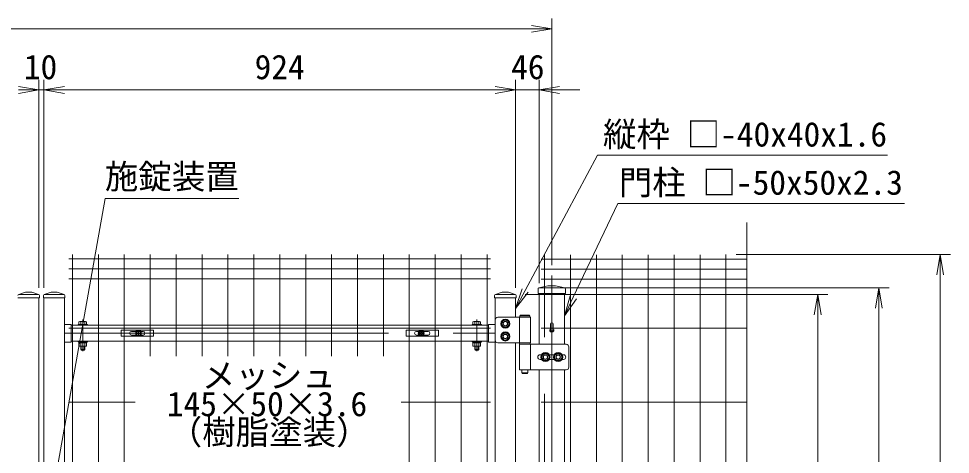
# Model space of a CAD drawing. Units: millimetres, scale not verified. Extents: x -4200 to 4200, y -2970 to 2970.
# Drawn here: x -4 to 1822, y 802 to 1656 of the extents above; entities that cross this region are included whole.
import ezdxf
from ezdxf.enums import TextEntityAlignment as Align

# ---------------------------------------------------------------- set-up
doc = ezdxf.new("R2010")
doc.units = ezdxf.units.MM
doc.header["$LTSCALE"] = 20
doc.linetypes.add('USER1', pattern=[50.8, 31.75, -6.35, 6.35, -6.35])
for name, color, linetype, lineweight in [('0-0_D-STR-TXT', 7, 'Continuous', 9), ('0-1_D-STR1', 1, 'Continuous', 18), ('0-2_D-STR-DIM', 7, 'Continuous', 9), ('0-3_0', 7, 'Continuous', 9), ('0-5_D-STR3', 3, 'Continuous', 13), ('0-6_D-BMK', 2, 'USER1', 13), ('0-7_Defpoints', 6, 'Continuous', 18), ('0-8_D-STR2', 7, 'Continuous', 9)]:
    doc.layers.add(name, color=color, linetype=linetype, lineweight=lineweight)
doc.styles.add('ＭＳ ゴシック', font='')
doc.styles.get('ＭＳ ゴシック').set_extended_font_data('MS Gothic')

# ---------------------------------------------------------------- blocks, each defined once
blk = doc.blocks.new('_Open')
at = {"layer": '0-3_0'}
blk.add_line((-20, 3.33), (0, 0), dxfattribs=at)
blk.add_lwpolyline([(-20, -3.33), (0, 0), (-20, 0)], dxfattribs=at)
blk = doc.blocks.new('A$C1aa64d16')
at = {"layer": '0-5_D-STR3'}
for p, q in [((-679.7, 120), (590.3, 120)), ((-679.7, -120), (-679.7, 120)), ((-274.7, 70), (-91.2, 70)), ((-37.1, 8.4), (-63, 7.9)), ((-63, 7.9), (-63, -7.9)), ((-7.9, 63), (-8.4, 37.1)), ((-7.9, 63), (7.9, 63)), ((7.9, 63), (8.4, 37.1)), ((37.1, 8.4), (63, 7.9)), ((63, 7.9), (63, -7.9)), ((91.2, 70), (185.3, 70)), ((-274.7, -70), (-91.2, -70)), ((-37.1, -8.4), (-63, -7.9)), ((-7.9, -63), (-8.4, -37.1)), ((37.1, -8.4), (63, -7.9)), ((91.2, -70), (185.3, -70))]:
    blk.add_line(p, q, dxfattribs=at)
for points in [[(-679.7, -120), (590.3, -120), (590.3, 120)], [(-7.9, -63), (7.9, -63), (8.4, -37.1)]]:
    blk.add_lwpolyline(points, dxfattribs=at)
for radius in [115, 105]:
    blk.add_circle((0, 0), radius, dxfattribs=at)
for centre, radius, start, end in [((-274.7, 0), 70, 90, 270), ((-38.1, 38.1), 29.8, 270, 0), ((38.1, 38.1), 29.8, 180, 270), ((185.3, 0), 70, 270, 90), ((-38.1, -38.1), 29.8, 0, 90), ((38.1, -38.1), 29.8, 90, 180)]:
    blk.add_arc(centre, radius, start, end, dxfattribs=at)
blk = doc.blocks.new('A$Cf29bf4b8')
at = {"layer": '0-5_D-STR3'}
for p, q in [((-590.3, 120), (679.7, 120)), ((-590.3, -120), (-590.3, 120)), ((-185.3, 70), (-91.2, 70)), ((-37.1, 8.4), (-63, 7.9)), ((-63, 7.9), (-63, -7.9)), ((-7.9, 63), (-8.4, 37.1)), ((-7.9, 63), (7.9, 63)), ((7.9, 63), (8.4, 37.1)), ((37.1, 8.4), (63, 7.9)), ((63, 7.9), (63, -7.9)), ((91.2, 70), (274.7, 70)), ((-185.3, -70), (-91.2, -70)), ((-37.1, -8.4), (-63, -7.9)), ((-7.9, -63), (-8.4, -37.1)), ((37.1, -8.4), (63, -7.9)), ((91.2, -70), (274.7, -70))]:
    blk.add_line(p, q, dxfattribs=at)
for points in [[(-590.3, -120), (679.7, -120), (679.7, 120)], [(-7.9, -63), (7.9, -63), (8.4, -37.1)]]:
    blk.add_lwpolyline(points, dxfattribs=at)
for radius in [115, 105]:
    blk.add_circle((0, 0), radius, dxfattribs=at)
for centre, radius, start, end in [((-185.3, 0), 70, 90, 270), ((-38.1, 38.1), 29.8, 270, 0), ((38.1, 38.1), 29.8, 180, 270), ((274.7, 0), 70, 270, 90), ((-38.1, -38.1), 29.8, 0, 90), ((38.1, -38.1), 29.8, 90, 180)]:
    blk.add_arc(centre, radius, start, end, dxfattribs=at)
blk = doc.blocks.new('MLeader1')
at = {"layer": '0-0_D-STR-TXT'}
blk.add_line((79.22, 779.72), (65.65, 741.5), dxfattribs=at)
for points in [[(72.66, 780.89), (165.64, 1303.7), (412.94, 1303.7), (427.26, 1303.7)], [(66.09, 782.05), (65.65, 741.5), (72.66, 780.89)]]:
    blk.add_lwpolyline(points, dxfattribs=at)

msp = doc.modelspace()

# ---------------------------------------------------------------- linework, layer by layer
at = {"layer": '0-0_D-STR-TXT'}
for points in [[(1698.58, 1388.29), (1130.45, 1388.29), (988.54, 1123.27)], [(1731.81, 1293.78), (1170.29, 1293.78), (1082.83, 1109.82)]]:
    msp.add_lwpolyline(points, dxfattribs=at)
at = {"layer": '0-1_D-STR1'}
for p, q in [((1033.15, 1132.51), (1015.36, 1128.42)), ((1033.15, 1132.51), (1048.15, 1132.51)), ((1048.15, 1132.51), (1065.94, 1128.42)), ((-3.66, 1115.4), (9.65, 1119.51)), ((-2.95, 1115.51), (34.25, 1115.51)), ((9.65, 1119.51), (21.65, 1119.51)), ((34.96, 1115.4), (21.65, 1119.51)), ((46.34, 1115.4), (59.65, 1119.51)), ((84.25, 1115.51), (47.05, 1115.51)), ((71.65, 1119.51), (59.65, 1119.51)), ((84.96, 1115.4), (71.65, 1119.51)), ((930.34, 1115.4), (943.65, 1119.51)), ((968.25, 1115.51), (931.05, 1115.51)), ((1013.81, 1126.5), (1013.65, 1117.51)), ((1013.65, 1117.51), (1067.65, 1117.51)), ((1015.65, 1117.51), (1015.65, 1017.51)), ((1015.74, 1128.51), (1065.56, 1128.51)), ((1065.65, 1117.51), (1065.65, 1017.51)), ((1067.5, 1126.5), (1067.65, 1117.51)), ((-5.35, 1108.51), (36.65, 1108.51)), ((35.65, 1108.51), (-4.35, 1108.51)), ((35.65, 1108.51), (35.65, 706.5)), ((36.65, 1113.11), (36.65, 1108.51)), ((44.65, 1113.11), (44.65, 1108.51)), ((86.65, 1108.51), (44.65, 1108.51)), ((45.65, 1108.51), (45.65, 706.5)), ((45.65, 1108.51), (85.65, 1108.51)), ((85.65, 1108.51), (85.65, -276.49)), ((86.65, 1113.11), (86.65, 1108.51)), ((928.65, 1113.11), (928.65, 1108.51)), ((928.65, 1113.11), (928.65, 1108.51)), ((970.65, 1108.51), (928.65, 1108.51)), ((929.65, 1108.51), (929.65, -276.49)), ((929.65, 1108.51), (969.65, 1108.51)), ((969.65, 1108.51), (969.65, 1070.51)), ((970.65, 1113.11), (970.65, 1108.51)), ((85.65, 1056.71), (98.65, 1056.71)), ((98.65, 1056.71), (98.65, 1021.81)), ((916.65, 1054.76), (98.65, 1054.76)), ((916.65, 1056.71), (916.65, 1021.81)), ((929.65, 1056.71), (916.65, 1056.71)), ((916.65, 1023.76), (98.65, 1023.76)), ((98.65, 1021.81), (85.65, 1021.81)), ((916.65, 1021.81), (929.65, 1021.81)), ((969.65, 1020.51), (969.65, -40.99)), ((1015.65, 967.51), (1015.65, -93.99)), ((1065.65, 967.51), (1065.65, -93.99))]:
    msp.add_line(p, q, dxfattribs=at)
msp.add_lwpolyline([(968.96, 1115.4), (955.65, 1119.51), (943.65, 1119.51)], dxfattribs=at)
for centre, radius, start, end in [((-2.95, 1113.11), 2.4, 90, 180), ((34.25, 1113.11), 2.4, 0, 90), ((47.05, 1113.11), 2.4, 90, 180), ((84.25, 1113.11), 2.4, 0, 90), ((931.05, 1113.11), 2.4, 90, 180), ((931.05, 1113.11), 2.4, 90, 180), ((968.25, 1113.11), 2.4, 0, 90), ((1015.81, 1126.47), 2, 102.93782, 179), ((1065.5, 1126.47), 2, 1, 77.06218), ((1040.65, 1045.51), 4, 162.5424, 17.4576)]:
    msp.add_arc(centre, radius, start, end, dxfattribs=at)
at = {"layer": '0-2_D-STR-DIM'}
for p, q in [((1040.65, 1172.51), (1040.65, 1656.33)), ((-919.35, 1636.33), (1000.65, 1636.33)), ((35.65, 1128.51), (35.65, 1536.33)), ((35.65, 1128.51), (35.65, 1536.33)), ((45.65, 1128.51), (45.65, 1536.33)), ((45.65, 1128.51), (45.65, 1536.33)), ((969.65, 1128.51), (969.65, 1536.33)), ((969.65, 1128.51), (969.65, 1536.33)), ((1015.65, 1137.51), (1015.65, 1536.33)), ((35.65, 1516.33), (45.65, 1516.33)), ((85.65, 1516.33), (125.65, 1516.33)), ((85.65, 1516.33), (929.65, 1516.33)), ((929.65, 1516.33), (889.65, 1516.33)), ((969.65, 1516.33), (1015.65, 1516.33)), ((1055.65, 1516.33), (1095.65, 1516.33)), ((1401.84, 1193.51), (1821.57, 1193.51)), ((1801.57, 1153.51), (1801.57, -266.49)), ((988.61, 1115.51), (1581.57, 1115.51)), ((1060.65, 1128.51), (1701.57, 1128.51)), ((1681.57, -266.49), (1681.57, 1088.51)), ((1561.57, 1075.51), (1561.57, -236.49))]:
    msp.add_line(p, q, dxfattribs=at)
at = {"layer": '0-5_D-STR3'}
for p, q in [((114.15, 1056.36), (114.15, 1061.81)), ((127.28, 1062.36), (116.03, 1062.36)), ((117.9, 1056.36), (117.9, 1061.81)), ((125.4, 1056.36), (125.4, 1061.81)), ((129.15, 1056.36), (129.15, 1061.81)), ((886.15, 1056.36), (886.15, 1061.81)), ((888.02, 1062.36), (899.28, 1062.36)), ((889.9, 1056.36), (889.9, 1061.81)), ((897.4, 1056.36), (897.4, 1061.81)), ((901.15, 1056.36), (901.15, 1061.81)), ((929.65, 1065.51), (929.65, 1025.51)), ((998.65, 1070.51), (934.65, 1070.51)), ((977.05, 1070.51), (977.05, 1020.51)), ((997.85, 1073.51), (977.85, 1073.51)), ((997.85, 1070.51), (977.85, 1070.51)), ((996.85, 1074.51), (978.85, 1074.51)), ((998.65, 1070.51), (998.65, 1020.51)), ((112.65, 1056.36), (112.65, 1054.76)), ((112.65, 1056.36), (130.65, 1056.36)), ((112.65, 1054.76), (130.65, 1054.76)), ((129.15, 1056.36), (114.15, 1056.36)), ((130.65, 1056.36), (130.65, 1054.76)), ((884.65, 1056.36), (884.65, 1054.76)), ((902.65, 1056.36), (884.65, 1056.36)), ((902.65, 1054.76), (884.65, 1054.76)), ((886.15, 1056.36), (901.15, 1056.36)), ((902.65, 1056.36), (902.65, 1054.76)), ((1038.05, 1057.68), (1038.05, 1045.51)), ((1043.25, 1057.68), (1043.25, 1045.51)), ((112.65, 1023.76), (112.65, 1022.16)), ((112.65, 1023.76), (130.65, 1023.76)), ((130.65, 1023.76), (130.65, 1022.16)), ((884.65, 1023.76), (884.65, 1022.16)), ((902.65, 1023.76), (884.65, 1023.76)), ((902.65, 1023.76), (902.65, 1022.16)), ((112.65, 1022.16), (130.65, 1022.16)), ((114.15, 1020.16), (114.15, 1014.21)), ((116.03, 1013.65), (127.28, 1013.65)), ((117.65, 1007.36), (117.65, 1013.65)), ((117.65, 1007.36), (118.65, 1006.36)), ((117.65, 1007.36), (125.65, 1007.36)), ((117.9, 1020.16), (117.9, 1014.21)), ((118.65, 1006.36), (118.65, 1013.65)), ((124.65, 1006.36), (118.65, 1006.36)), ((122.03, 1020.16), (120.87, 1022.16)), ((122.72, 1020.16), (121.57, 1022.16)), ((124.65, 1006.36), (124.65, 1013.65)), ((124.65, 1006.36), (125.65, 1007.36)), ((125.4, 1020.16), (125.4, 1014.21)), ((125.65, 1007.36), (125.65, 1013.65)), ((129.15, 1020.16), (129.15, 1014.21)), ((902.65, 1022.16), (884.65, 1022.16)), ((886.15, 1020.16), (886.15, 1014.21)), ((899.28, 1013.65), (888.02, 1013.65)), ((889.65, 1007.36), (889.65, 1013.65)), ((890.65, 1006.36), (889.65, 1007.36)), ((897.65, 1007.36), (889.65, 1007.36)), ((889.9, 1020.16), (889.9, 1014.21)), ((890.65, 1006.36), (890.65, 1013.65)), ((890.65, 1006.36), (896.65, 1006.36)), ((892.58, 1020.16), (893.74, 1022.16)), ((893.27, 1020.16), (894.43, 1022.16)), ((896.65, 1006.36), (896.65, 1013.65)), ((897.65, 1007.36), (896.65, 1006.36)), ((897.4, 1020.16), (897.4, 1014.21)), ((897.65, 1007.36), (897.65, 1013.65)), ((901.15, 1020.16), (901.15, 1014.21)), ((934.65, 1020.51), (998.65, 1020.51)), ((977.05, 1017.51), (1069.05, 1017.51)), ((977.05, 1017.51), (977.05, 967.51)), ((977.35, 1020.51), (998.35, 1020.51)), ((998.35, 1020.51), (998.35, 1017.51)), ((998.65, 1017.51), (998.65, 967.51)), ((1074.05, 1012.51), (1074.05, 972.51)), ((1013.15, 992.51), (1013.35, 992.51)), ((1017.65, 997.01), (1020.36, 997.01)), ((1017.65, 988.01), (1020.36, 988.01)), ((1035.95, 997.01), (1045.36, 997.01)), ((1035.95, 988.01), (1045.36, 988.01)), ((1060.95, 997.01), (1063.65, 997.01)), ((1060.95, 988.01), (1063.65, 988.01)), ((1068.15, 992.51), (1068.35, 992.51)), ((1069.05, 967.51), (977.05, 967.51)), ((981.85, 967.51), (981.85, 961.51)), ((982.85, 960.51), (981.85, 961.51)), ((993.85, 961.51), (981.85, 961.51)), ((992.85, 960.51), (982.85, 960.51)), ((992.85, 960.51), (993.85, 961.51)), ((993.85, 967.51), (993.85, 961.51))]:
    msp.add_line(p, q, dxfattribs=at)
for points in [[(949.65, 1066.11), (942.64, 1062.06), (942.64, 1053.96), (949.65, 1049.91), (956.67, 1053.96), (956.67, 1062.06)], [(949.65, 1041.11), (942.64, 1037.06), (942.64, 1028.96), (949.65, 1024.91), (956.67, 1028.96), (956.67, 1037.06)], [(1028.15, 1000.61), (1021.14, 996.56), (1021.14, 988.46), (1028.15, 984.41), (1035.17, 988.46), (1035.17, 996.56)], [(1053.15, 1000.61), (1046.14, 996.56), (1046.14, 988.46), (1053.15, 984.41), (1060.17, 988.46), (1060.17, 996.56)]]:
    msp.add_lwpolyline(points, close=True, dxfattribs=at)
for points in [[(978.85, 1074.51), (977.85, 1073.51), (977.85, 1070.51)], [(996.85, 1074.51), (997.85, 1073.51), (997.85, 1070.51)], [(129.35, 1020.16), (113.95, 1020.16), (113.95, 1022.16)], [(129.35, 1020.16), (129.35, 1022.16), (113.95, 1022.16)], [(885.95, 1020.16), (901.35, 1020.16), (901.35, 1022.16)], [(885.95, 1020.16), (885.95, 1022.16), (901.35, 1022.16)], [(977.35, 1020.51), (977.35, 1017.51), (998.35, 1017.51)]]:
    msp.add_lwpolyline(points, dxfattribs=at)
for centre, radius in [((949.65, 1058.01), 9), ((949.65, 1058.01), 7.03), ((949.65, 1058.01), 4.5), ((949.65, 1058.01), 4), ((949.65, 1033.01), 9), ((949.65, 1033.01), 7.03), ((949.65, 1033.01), 4.5), ((949.65, 1033.01), 4), ((1028.15, 992.51), 9), ((1028.15, 992.51), 7.03), ((1028.15, 992.51), 4.5), ((1028.15, 992.51), 4.5), ((1028.15, 992.51), 4), ((1053.15, 992.51), 9), ((1053.15, 992.51), 7.03), ((1053.15, 992.51), 4.5), ((1053.15, 992.51), 4.5), ((1053.15, 992.51), 4)]:
    msp.add_circle(centre, radius, dxfattribs=at)
for centre, radius, start, end in [((116.03, 1058.9), 3.46, 57.13278, 122.86722), ((121.65, 1049.37), 12.99, 73.22135, 106.77865), ((127.28, 1058.9), 3.46, 57.13278, 122.86722), ((888.02, 1058.9), 3.46, 57.13278, 122.86722), ((893.65, 1049.37), 12.99, 73.22135, 106.77865), ((899.28, 1058.9), 3.46, 57.13278, 122.86722), ((934.65, 1065.51), 5, 90, 180), ((1040.65, 1045.51), 2.6, 180, 0), ((934.65, 1025.51), 5, 180, 270), ((116.03, 1017.11), 3.46, 237.13278, 302.86722), ((121.65, 1026.65), 12.99, 253.22135, 286.77865), ((127.28, 1017.11), 3.46, 237.13278, 302.86722), ((888.02, 1017.11), 3.46, 237.13278, 302.86722), ((893.65, 1026.65), 12.99, 253.22135, 286.77865), ((899.28, 1017.11), 3.46, 237.13278, 302.86722), ((1069.05, 1012.51), 5, 0, 90), ((1017.65, 992.51), 4.5, 90, 180), ((1017.65, 992.51), 4.5, 180, 270), ((1063.65, 992.51), 4.5, 0, 90), ((1063.65, 992.51), 4.5, 270, 0), ((1069.05, 972.51), 5, 270, 0)]:
    msp.add_arc(centre, radius, start, end, dxfattribs=at)
msp.add_ellipse((1040.65, 1057.66), major_axis=(-2.6, 0), ratio=0.649974, start_param=3.1415927, end_param=6.2831853, dxfattribs=at)
at = {"layer": '0-6_D-BMK'}
for p, q in [((1040.65, 1152.51), (1040.65, -212.49)), ((121.65, 1003.91), (121.65, 1066)), ((893.65, 1003.91), (893.65, 1066)), ((85.65, 1039.26), (929.65, 1039.26))]:
    msp.add_line(p, q, dxfattribs=at)
at = {"layer": '0-7_Defpoints'}
for centre in [(230.65, 1039.26), (784.65, 1039.26)]:
    msp.add_circle(centre, 4, dxfattribs=at)
at = {"layer": '0-8_D-STR2'}
for p, q in [((1423.02, 464.11), (1423.02, 1256.51)), ((101.49, 1193.51), (101.49, -276.49)), ((152.26, 1193.51), (152.26, -276.49)), ((203.03, 1193.51), (203.03, -276.49)), ((253.8, 1193.51), (253.8, 994.19)), ((304.57, 1193.51), (304.57, 994.19)), ((355.34, 1193.51), (355.34, 994.19)), ((406.11, 1193.51), (406.11, 994.19)), ((456.88, 1193.51), (456.88, 994.19)), ((507.65, 1193.51), (507.65, 994.19)), ((558.42, 1193.51), (558.42, 994.19)), ((609.19, 1193.51), (609.19, 994.19)), ((659.96, 1193.51), (659.96, 994.19)), ((710.73, 1193.51), (710.73, 994.19)), ((761.5, 1193.51), (761.5, -276.49)), ((812.27, 1193.51), (812.27, -276.49)), ((863.04, 1193.51), (863.04, -276.49)), ((913.81, 1193.51), (913.81, -276.49)), ((1026.49, 1192.96), (1026.49, 1031.71)), ((1077.26, 1192.96), (1077.26, -277.04)), ((1128.03, 1192.96), (1128.03, -277.04)), ((1178.8, 1192.96), (1178.8, -277.04)), ((1229.57, 1192.96), (1229.57, -277.04)), ((1280.34, 1192.96), (1280.34, -277.04)), ((1331.11, 1192.96), (1331.11, -277.04)), ((1381.84, 1193.51), (1381.84, -276.49)), ((94.49, 1185.08), (920.81, 1185.08)), ((1019.49, 1184.53), (1423.02, 1184.53)), ((94.49, 1165.51), (920.81, 1165.51)), ((1019.49, 1164.96), (1423.02, 1164.96)), ((94.49, 1145.93), (920.81, 1145.93)), ((1019.49, 1145.38), (1423.02, 1145.38)), ((94.49, 1049.51), (920.81, 1049.51)), ((1019.49, 1048.96), (1423.02, 1048.96)), ((1026.49, 920.63), (1026.49, -43.72)), ((94.49, 904.38), (224.6, 904.38)), ((745.47, 904.38), (920.81, 904.38)), ((1019.49, 903.83), (1423.02, 903.83))]:
    msp.add_line(p, q, dxfattribs=at)

# ---------------------------------------------------------------- block references
at = {"layer": '0-0_D-STR-TXT'}
msp.add_blockref('MLeader1', (0, 0), dxfattribs=at)
at = {"layer": '0-0_D-STR-TXT', "xscale": 2, "yscale": 2}
for p, rotation in [((969.66, 1088.01), 241.83213), ((1065.65, 1073.7), 244.57071)]:
    msp.add_blockref('_Open', p, dxfattribs=dict(at, rotation=rotation))
at = {"layer": '0-2_D-STR-DIM'}
for name, p, xscale, yscale in [('_Open', (1040.65, 1636.33), 2, 2), ('_Open', (35.65, 1516.33), 2, 2), ('_Open', (35.65, 1516.33), 2, 2), ('_Open', (969.65, 1516.33), 2, 2), ('_Open', (969.65, 1516.33), 2, 2), ('A$C1aa64d16', (230.65, 1039.26), 0.05, 0.05), ('A$Cf29bf4b8', (784.65, 1039.26), 0.05, 0.05)]:
    msp.add_blockref(name, p, dxfattribs=dict(at, xscale=xscale, yscale=yscale))
at = {"layer": '0-2_D-STR-DIM', "xscale": 2, "yscale": 2}
for p, rotation in [((45.65, 1516.33), 180), ((45.65, 1516.33), 180), ((1015.65, 1516.33), 180), ((1801.57, 1193.51), 90), ((1561.57, 1115.51), 90), ((1681.57, 1128.51), 90)]:
    msp.add_blockref('_Open', p, dxfattribs=dict(at, rotation=rotation))

# ---------------------------------------------------------------- texts
at = {"layer": '0-0_D-STR-TXT', "style": 'ＭＳ ゴシック'}
for s, p in [('縦枠 □-40x40x1.6', (1140.93, 1390.99)), ('施錠装置', (164.84, 1308.09)), ('門柱 □-50x50x2.3', (1171.91, 1296.48)), ('メッシュ', (355.08, 917.98)), ('145×50×3.6', (286.4, 862.12)), ('（樹脂塗装）', (290.11, 806.83))]:
    msp.add_text(s, height=48.09, dxfattribs=at).set_placement(p, align=Align.BOTTOM_LEFT)
at = {"layer": '0-2_D-STR-DIM', "style": 'ＭＳ ゴシック'}
for s, p in [('10', (6.25, 1523.08)), ('924', (458.4, 1523.08)), ('46', (960.93, 1523.08))]:
    msp.add_text(s, height=48.09, dxfattribs=at).set_placement(p, align=Align.BOTTOM_LEFT)

doc.saveas('drawing.dxf')
